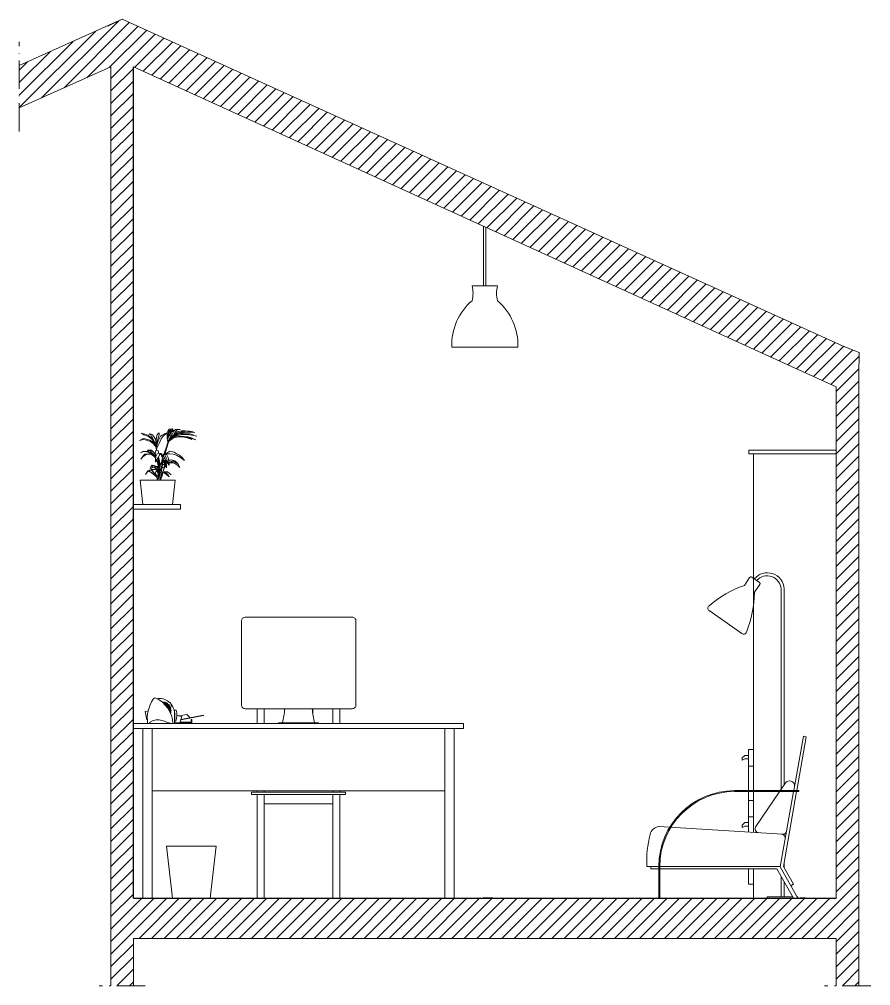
# Model space of a CAD drawing. Header units: inches. Extents: x 446 to 5946, y 570 to 2728.
# Drawn here: x 5139.6 to 5500.6, y 790.8 to 1200.5 of the extents above; entities that cross this region are included whole.
import ezdxf

# ---------------------------------------------------------------- set-up
doc = ezdxf.new("R2010")
doc.units = ezdxf.units.IN
doc.header["$MEASUREMENT"] = 0
doc.linetypes.add('ACAD_ISO10W100', pattern=[18, 12, -3, 0, -3])
for name, color, linetype, lineweight in [('ACCESSORI', 2, 'Continuous', 13), ('ARREDI', 8, 'Continuous', 18), ('CAMPITURE', 6, 'Continuous', 13), ('STRUTTURA', 7, 'Continuous', 20)]:
    doc.layers.add(name, color=color, linetype=linetype, lineweight=lineweight)

# ---------------------------------------------------------------- blocks, each defined once
blk = doc.blocks.new('p')
at = {"layer": 'ARREDI', "ltscale": 0.005}
for p, q in [((6719.8, 917.6), (6718.84, 917.43)), ((6718.84, 917.43), (6721.94, 899.88)), ((6719.8, 917.6), (6722.93, 899.88)), ((6725.62, 902.37), (6735.28, 888.17)), ((6721.29, 899.88), (6721.29, 899.56)), ((6742.24, 899.88), (6721.29, 899.88)), ((6742.24, 899.56), (6721.29, 899.56)), ((6722, 899.56), (6726.31, 875.18)), ((6722.99, 899.56), (6727.33, 875.01)), ((6726.62, 885.66), (6766.94, 888.18)), ((6727.33, 875.01), (6721.58, 864.78)), ((6726.31, 875.18), (6723.01, 869.32)), ((6728.47, 874.37), (6723.07, 864.78)), ((6727.3, 875.18), (6766.61, 875.18)), ((6728.47, 874.37), (6766.61, 874.37)), ((6766.61, 864.78), (6766.61, 875.18)), ((6766.94, 875.18), (6770.84, 875.18)), ((6766.94, 864.78), (6766.94, 875.18)), ((6766.94, 874.37), (6769.54, 874.37)), ((6769.54, 874.37), (6769.54, 875.18)), ((6723.01, 869.32), (6723.86, 868.84)), ((6721.58, 864.78), (6723.07, 864.78)), ((6766.61, 864.78), (6766.94, 864.78))]:
    blk.add_line(p, q, dxfattribs=at)
for centre, radius, start, end in [((6724.28, 901.46), 1.62, 34.2053, 180), ((6742.24, 875.18), 24.7, 0, 90), ((6742.24, 875.18), 24.38, 0, 90), ((6726.54, 886.95), 1.3, 190.0331, 273.5871), ((6727, 884.38), 1.3, 93.5871, 190.0331), ((6734.2, 887.43), 1.3, 273.5871, 34.2053), ((6766.47, 884.79), 3.43, 13.4155, 82.0782), ((6736.54, 877.01), 34.34, 356.9474, 14.4513)]:
    blk.add_arc(centre, radius, start, end, dxfattribs=at)

msp = doc.modelspace()

# ---------------------------------------------------------------- hatches: boundary and pattern name
at = {"layer": 'ACCESSORI'}
h = msp.add_hatch(dxfattribs=at)
h.set_pattern_fill('ANSI32', color=256, scale=0.05, angle=315, style=0)
h.set_pattern_definition([(0, (-9350.173, -8770.661), (1e-16, 0.47625), []), (0, (-9350.01426, -8770.81977), (1e-16, 0.47625), [])])
h.paths.add_polyline_path([(5200.08, 911.15, -0.552199), (5203.75, 906.37, 0.123652)])
at = {"layer": 'CAMPITURE'}
h = msp.add_hatch(dxfattribs=at)
h.set_pattern_fill('ANSI31', color=256, scale=30)
h.set_pattern_definition([(45, (-397.4454, 823.278), (-2.6516504, 2.6516504), [])])
h.paths.add_polyline_path([(5139.64, 1180.99), (5139.64, 1163.01), (5178.5, 1180.39), (5178.49, 790.84), (5188, 790.84), (5188, 810.84), (5485.99, 810.84), (5485.99, 790.84), (5495.6, 790.84), (5495.6, 1049.64), (5495.67, 1059.35), (5489, 1062.02), (5183.25, 1200.54)])
h.paths.add_polyline_path([(5188, 1180.38), (5485.99, 1044.7), (5485.99, 827.91), (5188, 827.91)], flags=16)

# ---------------------------------------------------------------- linework, layer by layer
for p, q in [((5208.35, 827.93), (5212.35, 827.93)), ((5340.35, 827.91), (5336.35, 827.91))]:
    msp.add_line(p, q)
at = {"ltscale": 0.005}
for p, q in [((5410.94, 827.91), (5410.49, 827.91)), ((5472.76, 827.91), (5470.71, 827.91))]:
    msp.add_line(p, q, dxfattribs=at)
at = {"layer": 'ACCESSORI'}
for p, q in [((5191.43, 1025.15), (5193.21, 1024.5)), ((5192.38, 1024.42), (5191.43, 1025.15)), ((5193.43, 1024.04), (5192.38, 1024.42)), ((5193.21, 1024.5), (5194.25, 1024.17)), ((5194.66, 1024.83), (5195.57, 1024.6)), ((5195.35, 1024.4), (5194.66, 1024.83)), ((5195.72, 1023.78), (5195.35, 1024.4)), ((5195.57, 1024.6), (5196.05, 1024.39)), ((5196.05, 1024.39), (5196.84, 1023.41)), ((5197.75, 1023.39), (5198.02, 1024.39)), ((5198.02, 1024.39), (5198.5, 1024.88)), ((5198.5, 1024.88), (5198.87, 1025.24)), ((5198.93, 1024.44), (5198.55, 1023.08)), ((5198.87, 1025.24), (5198.97, 1025.27)), ((5198.97, 1025.27), (5198.93, 1024.44)), ((5200.19, 1024.22), (5201.47, 1024.89)), ((5202.07, 1025.03), (5200.64, 1023.83)), ((5201.47, 1024.89), (5202.07, 1025.03)), ((5202.33, 1025.21), (5202.7, 1026.2)), ((5202.36, 1022.82), (5202.33, 1025.21)), ((5202.7, 1026.2), (5203.08, 1026.76)), ((5202.71, 1022.84), (5202.8, 1024.32)), ((5202.8, 1024.32), (5202.88, 1025.85)), ((5202.88, 1025.85), (5203.28, 1026.36)), ((5203.02, 1024.77), (5203.43, 1025.89)), ((5203.03, 1023.37), (5203.02, 1024.77)), ((5203.08, 1026.76), (5203.82, 1026.83)), ((5203.29, 1023.95), (5203.7, 1025.47)), ((5203.43, 1025.89), (5203.74, 1026.61)), ((5203.7, 1025.47), (5204.08, 1026.48)), ((5203.82, 1026.83), (5204.71, 1026.88)), ((5204.03, 1025.12), (5203.83, 1023.96)), ((5204.26, 1026.21), (5204.03, 1025.12)), ((5204.24, 1024.25), (5205.14, 1025.94)), ((5204.72, 1026.88), (5204.26, 1026.21)), ((5204.98, 1024.3), (5204.33, 1023.36)), ((5204.36, 1026.17), (5204.72, 1026.88)), ((5204.77, 1025.67), (5204.36, 1026.17)), ((5204.65, 1023.82), (5205.73, 1024.85)), ((5204.71, 1026.88), (5204.84, 1026.04)), ((5204.84, 1026.04), (5204.77, 1025.67)), ((5204.81, 1023.34), (5206.21, 1024.41)), ((5205.92, 1024.35), (5204.81, 1023.34)), ((5205.59, 1025.25), (5204.98, 1024.3)), ((5205.14, 1025.94), (5205.85, 1026.71)), ((5206.24, 1026.24), (5205.59, 1025.25)), ((5205.73, 1024.85), (5206.93, 1025.83)), ((5205.85, 1026.71), (5206.85, 1026.77)), ((5205.89, 1024.25), (5207.78, 1024.83)), ((5207.36, 1024.69), (5205.89, 1024.25)), ((5207.23, 1025.23), (5205.92, 1024.35)), ((5206.21, 1024.41), (5207.26, 1025.03)), ((5206.74, 1026.6), (5206.24, 1026.24)), ((5207.79, 1026.61), (5206.74, 1026.6)), ((5208.27, 1024.38), (5206.75, 1024.09)), ((5206.85, 1026.77), (5207.79, 1026.61)), ((5206.93, 1025.83), (5208.58, 1026.13)), ((5208.59, 1025.83), (5207.23, 1025.23)), ((5207.26, 1025.03), (5208.85, 1025.46)), ((5208.58, 1025.02), (5207.36, 1024.69)), ((5207.78, 1024.83), (5209.78, 1024.8)), ((5209.45, 1024.54), (5208.27, 1024.38)), ((5208.58, 1026.13), (5209.41, 1026.28)), ((5209.73, 1025.38), (5208.58, 1025.02)), ((5209.51, 1026.12), (5208.59, 1025.83)), ((5208.85, 1025.46), (5210.08, 1025.87)), ((5209.41, 1026.28), (5210.66, 1025.91)), ((5210.92, 1024.5), (5209.45, 1024.54)), ((5210.66, 1025.91), (5209.51, 1026.12)), ((5211.22, 1025.49), (5209.73, 1025.38)), ((5209.78, 1024.8), (5211.86, 1024.86)), ((5210.08, 1025.87), (5211.83, 1025.91)), ((5212.58, 1024.22), (5210.92, 1024.5)), ((5212.68, 1025.54), (5211.22, 1025.49)), ((5211.83, 1025.91), (5213.25, 1025.7)), ((5211.86, 1024.86), (5213.33, 1024.46)), ((5214.05, 1025.42), (5212.68, 1025.54)), ((5213.25, 1025.7), (5214.05, 1025.42)), ((5190.63, 1021.96), (5192.18, 1022.76)), ((5192.31, 1022.34), (5190.63, 1021.96)), ((5192.18, 1022.76), (5193.03, 1022.66)), ((5193.53, 1022.14), (5192.31, 1022.34)), ((5193.03, 1022.66), (5194.94, 1022.15)), ((5194.83, 1023.38), (5193.43, 1024.04)), ((5195.25, 1021.53), (5193.53, 1022.14)), ((5194.25, 1024.17), (5195.43, 1023.25)), ((5196.11, 1022.31), (5194.83, 1023.38)), ((5194.94, 1022.15), (5196.64, 1021.14)), ((5196.38, 1020.68), (5195.25, 1021.53)), ((5195.43, 1023.25), (5196, 1022.61)), ((5196.24, 1022.81), (5195.72, 1023.78)), ((5196, 1022.61), (5196.83, 1021.47)), ((5196.93, 1020.88), (5196.11, 1022.31)), ((5197.17, 1020.83), (5196.24, 1022.81)), ((5197.26, 1019.77), (5196.38, 1020.68)), ((5196.64, 1021.14), (5197.45, 1020.18)), ((5196.83, 1021.47), (5197.17, 1020.83)), ((5196.84, 1023.41), (5197.33, 1022.49)), ((5197.9, 1019.29), (5196.93, 1020.88)), ((5197.33, 1022.49), (5197.49, 1021.59)), ((5197.45, 1020.18), (5197.9, 1019.29)), ((5197.49, 1021.59), (5197.8, 1019.1)), ((5197.65, 1021.95), (5197.75, 1023.39)), ((5197.8, 1019.1), (5197.65, 1021.95)), ((5198.13, 1021.21), (5197.8, 1020.3)), ((5197.8, 1019.1), (5198.12, 1020.38)), ((5197.8, 1020.3), (5197.8, 1019.1)), ((5198.12, 1020.38), (5198.54, 1021.82)), ((5198.55, 1023.08), (5198.13, 1021.21)), ((5198.92, 1020.68), (5198.35, 1019.55)), ((5198.54, 1021.82), (5199.09, 1022.97)), ((5199.72, 1022.65), (5198.92, 1020.68)), ((5199.09, 1022.97), (5199.55, 1023.8)), ((5199.55, 1023.8), (5200.19, 1024.22)), ((5200.64, 1023.83), (5199.72, 1022.65)), ((5201.85, 1018.04), (5202.74, 1020.78)), ((5202, 1019.35), (5202.61, 1021.12)), ((5202.67, 1021.47), (5202.36, 1022.82)), ((5202.61, 1021.12), (5202.67, 1021.47)), ((5202.65, 1021.52), (5203.59, 1022.93)), ((5203.2, 1022.45), (5202.65, 1021.52)), ((5202.73, 1021.38), (5205.04, 1023.17)), ((5204.01, 1022.92), (5202.73, 1021.38)), ((5202.74, 1020.78), (5203.06, 1021.64)), ((5203.59, 1023.09), (5203.2, 1022.45)), ((5203.59, 1022.93), (5204.24, 1024.25)), ((5203.83, 1023.96), (5203.59, 1023.09)), ((5205.16, 1023.33), (5203.92, 1022.84)), ((5204.33, 1023.36), (5204.01, 1022.92)), ((5205.52, 1023.86), (5204.02, 1022.91)), ((5205.04, 1023.17), (5206.42, 1023.45)), ((5205.86, 1023.49), (5205.16, 1023.33)), ((5206.75, 1024.09), (5205.52, 1023.86)), ((5207.04, 1023.74), (5205.86, 1023.49)), ((5206.42, 1023.45), (5207.6, 1023.54)), ((5209, 1023.82), (5207.04, 1023.74)), ((5207.6, 1023.54), (5209.33, 1023.41)), ((5210.39, 1023.58), (5209, 1023.82)), ((5209.33, 1023.41), (5210.81, 1023.09)), ((5211.02, 1023.52), (5210.39, 1023.58)), ((5210.67, 1023.51), (5212.7, 1022.87)), ((5211.99, 1022.97), (5210.67, 1023.51)), ((5210.81, 1023.09), (5212.09, 1022.65)), ((5212.2, 1023.3), (5211.02, 1023.52)), ((5212.58, 1022.33), (5211.99, 1022.97)), ((5212.09, 1022.65), (5212.58, 1022.33)), ((5214.42, 1022.29), (5212.2, 1023.3)), ((5214.88, 1023.78), (5212.58, 1024.22)), ((5212.7, 1022.87), (5214.42, 1022.29)), ((5192.05, 1017.28), (5190.95, 1016.69)), ((5190.95, 1016.69), (5192.42, 1017.26)), ((5192.85, 1017.32), (5192.05, 1017.28)), ((5192.9, 1016.13), (5192.24, 1015.57)), ((5192.42, 1017.26), (5193.28, 1017.25)), ((5193.88, 1017.37), (5192.85, 1017.32)), ((5194.36, 1016.38), (5192.9, 1016.13)), ((5193.14, 1015.86), (5194.33, 1016.21)), ((5193.28, 1017.25), (5194.88, 1016.74)), ((5194.29, 1017.91), (5193.83, 1017.42)), ((5193.83, 1017.42), (5194.15, 1017.3)), ((5195.15, 1017), (5193.88, 1017.37)), ((5194.15, 1017.3), (5194.72, 1017.77)), ((5195.17, 1017.95), (5194.29, 1017.91)), ((5194.33, 1016.21), (5195.31, 1016.15)), ((5195.44, 1016.18), (5194.36, 1016.38)), ((5194.72, 1017.77), (5195.15, 1017.68)), ((5194.88, 1016.74), (5195.74, 1016.12)), ((5195.15, 1017.68), (5195.67, 1016.89)), ((5195.99, 1016.34), (5195.15, 1017)), ((5195.75, 1017.87), (5195.17, 1017.95)), ((5195.31, 1016.15), (5196.51, 1015.43)), ((5197.61, 1014.76), (5195.44, 1016.18)), ((5195.67, 1016.89), (5196.16, 1016.4)), ((5195.74, 1016.12), (5196.57, 1015.48)), ((5196.39, 1017.14), (5195.75, 1017.87)), ((5197.41, 1015.15), (5195.99, 1016.34)), ((5196.16, 1016.4), (5196.66, 1015.86)), ((5197.2, 1016.15), (5196.39, 1017.14)), ((5197.54, 1014.98), (5197.2, 1016.15)), ((5197.71, 1018.88), (5197.26, 1019.77)), ((5197.49, 1017.59), (5197.26, 1016.76)), ((5197.26, 1016.76), (5197.35, 1016.03)), ((5197.78, 1017.87), (5197.49, 1017.59)), ((5198.13, 1016.3), (5197.58, 1015.2)), ((5197.77, 1017.67), (5197.71, 1018.88)), ((5197.85, 1018.15), (5197.77, 1017.67)), ((5198.16, 1017.76), (5197.78, 1017.87)), ((5197.94, 1018.76), (5197.85, 1018.15)), ((5198.35, 1019.55), (5197.94, 1018.76)), ((5198.8, 1016.65), (5198.13, 1016.3)), ((5198.55, 1017.62), (5198.16, 1017.76)), ((5198.7, 1017.2), (5198.55, 1017.62)), ((5198.68, 1016.59), (5198.7, 1017.2)), ((5199.68, 1016.41), (5198.8, 1016.65)), ((5199.05, 1015.83), (5199.34, 1016.16)), ((5199.34, 1016.16), (5199.79, 1016.01)), ((5200.2, 1015.98), (5199.68, 1016.41)), ((5200.78, 1015.67), (5200.72, 1016.12)), ((5200.77, 1016.14), (5201.28, 1015.96)), ((5200.78, 1015.67), (5200.77, 1016.14)), ((5200.94, 1016.08), (5201.27, 1017.31)), ((5201.21, 1015.99), (5202.14, 1016.64)), ((5201.27, 1017.31), (5202, 1019.35)), ((5201.28, 1015.96), (5201.86, 1016.07)), ((5201.38, 1016.11), (5201.85, 1018.04)), ((5202.3, 1016.3), (5201.57, 1016.02)), ((5201.86, 1016.07), (5202.22, 1015.87)), ((5202.14, 1016.64), (5203.51, 1017.4)), ((5203.28, 1016.39), (5202.3, 1016.3)), ((5204.87, 1016.15), (5203.28, 1016.39)), ((5203.51, 1017.4), (5205.25, 1017.06)), ((5206.29, 1015.73), (5204.87, 1016.15)), ((5205.25, 1017.06), (5206.15, 1016.43)), ((5206.15, 1016.43), (5207.49, 1015.69)), ((5192.24, 1015.57), (5191.22, 1014.06)), ((5191.22, 1014.06), (5192.07, 1015.08)), ((5192.07, 1015.08), (5193.14, 1015.86)), ((5196.51, 1015.43), (5196.98, 1015.06)), ((5196.57, 1015.48), (5197.61, 1014.76)), ((5196.66, 1015.86), (5197.41, 1015.15)), ((5196.98, 1015.06), (5197.45, 1014.58)), ((5197.31, 1012.74), (5197.82, 1013.8)), ((5197.33, 1013.16), (5197.31, 1012.74)), ((5197.38, 1014.26), (5197.33, 1013.16)), ((5197.35, 1016.03), (5197.57, 1015.16)), ((5197.58, 1015.2), (5197.38, 1014.26)), ((5198.11, 1013.08), (5197.73, 1013.61)), ((5197.82, 1013.8), (5198.61, 1014.97)), ((5198.27, 1013.44), (5197.96, 1014.01)), ((5198.48, 1011.54), (5198.11, 1013.08)), ((5198.77, 1012.04), (5198.27, 1013.44)), ((5198.86, 1013.02), (5198.33, 1014.55)), ((5199.01, 1013.29), (5198.58, 1014.93)), ((5198.61, 1014.97), (5199.05, 1015.83)), ((5199.2, 1010.06), (5198.77, 1012.04)), ((5199.02, 1010.91), (5198.86, 1013.02)), ((5199.35, 1011.2), (5199.01, 1013.29)), ((5199.36, 1011.23), (5199.45, 1011.96)), ((5199.45, 1011.96), (5199.89, 1012.35)), ((5200.25, 1013.87), (5199.76, 1012.24)), ((5199.79, 1016.01), (5199.99, 1015.52)), ((5199.87, 1010.09), (5200.05, 1012.13)), ((5199.89, 1012.35), (5200.17, 1013.11)), ((5199.99, 1015.52), (5200.41, 1014.72)), ((5200.05, 1012.13), (5200.24, 1013.31)), ((5200.1, 1010.31), (5200.45, 1013.11)), ((5200.17, 1013.11), (5200.54, 1013.72)), ((5200.42, 1015.25), (5200.2, 1015.98)), ((5200.24, 1013.31), (5200.96, 1012.65)), ((5200.41, 1014.72), (5200.25, 1013.87)), ((5200.54, 1013.72), (5201.19, 1014.49)), ((5200.57, 1013.68), (5200.73, 1014.08)), ((5201.32, 1013.49), (5200.57, 1013.68)), ((5200.67, 1013.56), (5201.28, 1012.79)), ((5200.73, 1014.08), (5201.03, 1015.02)), ((5201.09, 1014.7), (5200.78, 1015.67)), ((5201.03, 1015.02), (5200.78, 1015.67)), ((5200.96, 1012.65), (5201.62, 1011.48)), ((5201.79, 1013.53), (5201.09, 1014.7)), ((5201.28, 1012.79), (5201.74, 1011.9)), ((5201.78, 1012.9), (5201.32, 1013.49)), ((5201.36, 1015.95), (5201.91, 1014.66)), ((5202.1, 1011.48), (5201.78, 1012.9)), ((5202.53, 1012.36), (5201.79, 1013.53)), ((5201.91, 1014.66), (5202.38, 1013.52)), ((5202.22, 1015.87), (5202.72, 1014.81)), ((5202.38, 1013.52), (5203.04, 1011.96)), ((5203.13, 1011.45), (5202.53, 1012.36)), ((5202.72, 1014.81), (5203.08, 1013.22)), ((5203.03, 1013.42), (5203.65, 1013.72)), ((5203.08, 1013.22), (5203.13, 1011.45)), ((5203.12, 1012.78), (5203.09, 1012.77)), ((5204.54, 1012.47), (5203.1, 1012.48)), ((5203.75, 1012.98), (5203.12, 1012.78)), ((5203.2, 1012.69), (5204.08, 1012.87)), ((5203.65, 1013.72), (5204.73, 1013.65)), ((5204.79, 1013.33), (5203.75, 1012.98)), ((5204.08, 1012.87), (5205.18, 1012.77)), ((5205.63, 1012.18), (5204.54, 1012.47)), ((5204.73, 1013.65), (5205.55, 1013.35)), ((5205.32, 1013.14), (5204.79, 1013.33)), ((5205.18, 1012.77), (5205.95, 1012.58)), ((5205.91, 1012.58), (5205.32, 1013.14)), ((5205.55, 1013.35), (5206.65, 1012.43)), ((5206.88, 1011.32), (5205.63, 1012.18)), ((5206.65, 1012.43), (5205.91, 1012.58)), ((5205.95, 1012.58), (5207, 1011.88)), ((5207.95, 1014.79), (5206.29, 1015.73)), ((5207.49, 1015.69), (5208.79, 1014.57)), ((5209.71, 1013.49), (5207.95, 1014.79)), ((5208.79, 1014.57), (5209.71, 1013.49)), ((5194.15, 1009.05), (5193.13, 1007.52)), ((5193.13, 1007.52), (5194.02, 1008.75)), ((5194.02, 1008.75), (5195.14, 1009.38)), ((5195.56, 1009.65), (5194.15, 1009.05)), ((5194.72, 1008.97), (5196.44, 1007.81)), ((5196.62, 1007.51), (5194.72, 1008.97)), ((5195.12, 1010.06), (5195.43, 1010.82)), ((5195.74, 1010.23), (5195.12, 1010.06)), ((5195.14, 1009.38), (5196.39, 1009.51)), ((5195.43, 1010.82), (5196.02, 1011.57)), ((5197.25, 1009.66), (5195.56, 1009.65)), ((5195.58, 1009.49), (5197.23, 1007.55)), ((5196.65, 1008.41), (5195.58, 1009.49)), ((5196.21, 1010.72), (5195.74, 1010.23)), ((5196.48, 1011.2), (5195.75, 1010.89)), ((5196.02, 1011.57), (5196.77, 1011.36)), ((5196.92, 1010.56), (5196.21, 1010.72)), ((5196.39, 1009.51), (5197.55, 1009.67)), ((5197.53, 1010.62), (5196.48, 1011.2)), ((5197.98, 1006.66), (5196.65, 1008.41)), ((5196.77, 1011.36), (5197.66, 1010.96)), ((5197.95, 1009.86), (5196.92, 1010.56)), ((5198.17, 1009.06), (5197.25, 1009.66)), ((5197.31, 1008.18), (5197.36, 1008.43)), ((5198.08, 1006.69), (5197.31, 1008.18)), ((5197.36, 1008.43), (5197.7, 1008.92)), ((5198.18, 1010.49), (5197.53, 1010.62)), ((5197.55, 1009.67), (5198.23, 1009.32)), ((5197.66, 1010.96), (5198.19, 1010.98)), ((5197.7, 1008.92), (5198.05, 1008.73)), ((5198.44, 1008.99), (5197.95, 1009.86)), ((5198.05, 1008.73), (5198.47, 1007.86)), ((5198.57, 1007.99), (5198.17, 1009.06)), ((5198.76, 1008.34), (5198.18, 1010.49)), ((5198.19, 1010.98), (5198.47, 1010.9)), ((5198.23, 1009.32), (5198.44, 1008.99)), ((5198.47, 1010.9), (5198.64, 1010.11)), ((5198.78, 1009.83), (5198.48, 1011.54)), ((5198.5, 1007.08), (5198.57, 1007.99)), ((5198.64, 1010.11), (5198.91, 1009.54)), ((5198.92, 1009.06), (5198.82, 1007.22)), ((5198.91, 1009.54), (5198.92, 1009.06)), ((5199.05, 1008.88), (5199.36, 1011.23)), ((5199.11, 1007.37), (5199.29, 1008.41)), ((5199.2, 1005.24), (5200.3, 1008.38)), ((5199.29, 1008.41), (5199.46, 1009.65)), ((5199.46, 1009.65), (5199.87, 1010.09)), ((5199.48, 1006.02), (5200.1, 1010.31)), ((5200.12, 1010.43), (5200.91, 1010.67)), ((5200.24, 1011.38), (5200.66, 1011.74)), ((5200.26, 1007.2), (5200.42, 1008.36)), ((5200.3, 1008.38), (5201.39, 1011.15)), ((5200.4, 1008.42), (5200.86, 1009.74)), ((5201.37, 1008.87), (5200.4, 1008.42)), ((5200.4, 1008.46), (5201.98, 1008.56)), ((5201.68, 1008.3), (5200.4, 1008.46)), ((5200.42, 1008.36), (5201.07, 1008.3)), ((5200.66, 1011.74), (5201.51, 1011.81)), ((5200.86, 1009.74), (5201.34, 1010.85)), ((5200.91, 1010.67), (5201.18, 1011.23)), ((5201.07, 1008.3), (5202.1, 1007.63)), ((5201.18, 1011.23), (5201.49, 1011.56)), ((5201.34, 1010.85), (5201.73, 1011.55)), ((5202.48, 1008.69), (5201.37, 1008.87)), ((5201.39, 1011.15), (5201.55, 1011.49)), ((5201.62, 1011.48), (5202.03, 1010.44)), ((5202.53, 1007.84), (5201.68, 1008.3)), ((5201.74, 1011.9), (5202.01, 1011.1)), ((5201.98, 1008.56), (5203, 1008.2)), ((5202.03, 1010.44), (5202.1, 1011.48)), ((5203.95, 1007.48), (5202.48, 1008.69)), ((5203, 1008.2), (5203.95, 1007.48)), ((5207.73, 1010.49), (5206.88, 1011.32)), ((5207, 1011.88), (5207.47, 1011.01)), ((5207.47, 1011.01), (5207.73, 1010.49)), ((5196.44, 1007.81), (5197.98, 1006.66)), ((5197.91, 1006.49), (5196.62, 1007.51)), ((5197.23, 1007.55), (5198.08, 1006.69)), ((5198.27, 1005.13), (5197.91, 1006.49)), ((5198.47, 1007.86), (5198.42, 1007.25)), ((5198.42, 1007.25), (5198.44, 1005.95)), ((5198.44, 1005.95), (5198.47, 1005.24)), ((5198.47, 1005.24), (5198.5, 1007.08)), ((5198.82, 1007.22), (5198.88, 1005.91)), ((5198.88, 1005.91), (5199.11, 1007.37)), ((5199.49, 1005.2), (5200.26, 1007.2)), ((5202.1, 1007.63), (5203.14, 1006.58)), ((5203.14, 1006.58), (5202.53, 1007.84)), ((5447.06, 960.53), (5449.28, 963.84)), ((5450.18, 964.02), (5453.41, 961.83)), ((5453.58, 960.93), (5451.33, 957.62)), ((5462.59, 873.98), (5462.59, 959.03)), ((5463.89, 959.06), (5463.89, 875.9)), ((5432.14, 949.84), (5446.01, 940.1)), ((5194.28, 907.37), (5192.98, 907.08)), ((5192.98, 907.08), (5193.76, 903.54)), ((5206.16, 907.58), (5205.3, 907.58)), ((5205.46, 901.93), (5205.46, 906.42)), ((5205.51, 903.04), (5205.51, 906.42)), ((5207.45, 905.19), (5210.64, 905.78)), ((5208.1, 903.65), (5217.75, 905.57)), ((5210.64, 905.78), (5212.09, 904.45)), ((5217.78, 905.43), (5217.75, 905.57)), ((5205.46, 901.93), (5194.05, 901.93)), ((5205.46, 903.04), (5205.94, 903.04)), ((5205.46, 902.34), (5210.24, 902.34)), ((5205.64, 901.93), (5205.64, 902.34)), ((5206.18, 901.93), (5205.64, 901.93)), ((5207.11, 902.08), (5206.18, 902.08)), ((5206.18, 902.08), (5206.18, 901.93)), ((5207.21, 901.93), (5207.11, 902.08)), ((5207.42, 901.93), (5207.21, 901.93)), ((5207.54, 902.34), (5207.42, 901.93)), ((5207.69, 902.34), (5208.5, 904.92)), ((5207.74, 902.51), (5212.83, 902.51)), ((5208.05, 903.5), (5217.78, 905.43)), ((5209.52, 902.34), (5212.83, 902.34)), ((5212.46, 902.51), (5212.46, 903.67)), ((5212.83, 903.67), (5212.46, 903.67)), ((5212.83, 902.34), (5212.83, 903.67)), ((5463.89, 855.15), (5463.89, 854.58)), ((5463.89, 843.13), (5463.89, 840.89)), ((5462.59, 828.56), (5462.59, 837.17)), ((5463.89, 834.86), (5463.89, 828.56))]:
    msp.add_line(p, q, dxfattribs=at)
at = {"layer": 'ACCESSORI', "transparency": 33554687}
for p, q in [((5202.08, 850.04), (5223.08, 850.04)), ((5202.08, 850.04), (5204.01, 832.85)), ((5223.08, 850.04), (5221.15, 832.85)), ((5204.01, 832.85), (5204.58, 827.8)), ((5221.15, 832.85), (5220.58, 827.8))]:
    msp.add_line(p, q, dxfattribs=at)
at = {"layer": 'ACCESSORI'}
for points in [[(5337, 1087.54), (5336.5, 1087.54), (5336.5, 1112.77)], [(5337, 1087.54), (5337.5, 1087.54), (5337.5, 1112.32)], [(5331.61, 1087.54), (5337, 1087.54)], [(5342.38, 1087.54), (5337, 1087.54)], [(5351, 1061.54), (5323, 1061.54)], [(5467.43, 828.56), (5456.74, 828.56), (5456.74, 827.91), (5467.8, 827.91)], [(5469.74, 827.91), (5469.74, 828.56), (5469.37, 828.56)]]:
    msp.add_lwpolyline(points, dxfattribs=at)
for points in [[(5190.86, 1005.13), (5205.68, 1005.13), (5204.57, 994.91), (5191.97, 994.91)], [(5266.44, 902.24), (5249.55, 902.24), (5249.55, 901.93), (5266.44, 901.93)]]:
    msp.add_lwpolyline(points, close=True, dxfattribs=at)
for points in [[(5463.89, 959.06, 0.687963), (5451.25, 963.29, 0.674458)], [(5462.59, 959.03, 0.678808), (5452.33, 962.56, 0.678808)]]:
    msp.add_lwpolyline(points, format="xyb", dxfattribs=at)
for points in [[(5280.79, 947.11), (5235.43, 947.11, 0.414214), (5233.86, 945.54), (5233.86, 909.85, 0.414214), (5235.43, 908.27), (5280.79, 908.27, 0.414214), (5282.37, 909.85), (5282.37, 945.54, 0.414214)], [(5263.83, 908.27), (5252.17, 908.27, -0.062381), (5251.14, 902.24), (5264.86, 902.24, -0.062381)]]:
    msp.add_lwpolyline(points, format="xyb", close=True, dxfattribs=at)
for centre, radius, start, end in [((5319.45, 1084.39), 12.56, 345.4453, 14.5547), ((5354.54, 1084.39), 12.56, 165.4453, 194.5547), ((5347.61, 1062.51), 24.63, 130.5068, 182.2392), ((5326.38, 1062.51), 24.63, 357.7608, 49.4932), ((5449.82, 963.48), 0.65, 55.7761, 146.1363), ((5461.52, 918.05), 44.88, 108.8013, 130.9561), ((5453.04, 961.29), 0.65, 325.7761, 55.7761), ((5400.75, 958.88), 50.6, 338.9972, 358.5722), ((5432.88, 950.9), 1.3, 126.9444, 234.9303), ((5446.75, 941.16), 1.3, 234.9303, 341.3904), ((5208.9, 904.03), 15, 146.185, 188.0638), ((5197.3, 911.74), 1.07, 90, 143.4743), ((5192.4, 901.45), 12.37, 2.2823, 66.6558), ((5199, 906.13), 6.47, 2.5418, 99.4454), ((5199.05, 906.13), 6.47, 90.2365, 99.4454), ((5200.41, 907.61), 3.56, 66.2606, 73.733), ((5200.41, 907.61), 3.56, 51.4113, 55.7128), ((5200.41, 907.61), 3.56, 40.3835, 43.8269), ((5200.41, 907.61), 3.56, 30.9412, 33.9687), ((5205.12, 910.13), 1.15, 172.8393, 253.0193), ((5200.41, 907.61), 3.56, 22.3595, 25.1505), ((5200.41, 907.61), 3.56, 14.2808, 16.9331), ((5200.41, 907.61), 3.56, 343.244, 345.8941), ((5200.41, 907.61), 3.56, 6.4843, 9.0625), ((5200.41, 907.61), 3.56, 351.1091, 353.6862), ((5200.41, 907.61), 3.56, 358.8075, 1.362), ((5199.05, 906.13), 6.47, 2.5418, 12.9304), ((5200.32, 905.58), 6.17, 335.6872, 18.917), ((5205.14, 894.09), 11.34, 72.7871, 83.4698)]:
    msp.add_arc(centre, radius, start, end, dxfattribs=at)
msp.add_spline([(5204.76, 901.94), (5203.75, 902.08), (5202.44, 902.42), (5201.13, 902.92), (5198.99, 903.5), (5196.45, 903.24), (5195.31, 902.64), (5194.77, 902.15), (5194.05, 901.93)], degree=3, dxfattribs=at)
at = {"layer": 'ARREDI'}
for p, q in [((5183.25, 1200.54), (5177.13, 1197.64)), ((5485.99, 1017.91), (5448.99, 1017.91)), ((5448.99, 1017.91), (5448.99, 1016.31)), ((5485.99, 1016.31), (5448.99, 1016.31)), ((5450.99, 1016.31), (5450.99, 873.54)), ((5485.99, 827.91), (5485.99, 1017.91)), ((5208, 994.91), (5188, 994.91)), ((5208, 992.91), (5188, 992.91)), ((5208, 992.91), (5208, 994.91)), ((5240.5, 908.27), (5240.5, 901.93)), ((5252.02, 908.27), (5252.02, 906.48)), ((5264.02, 908.27), (5264.02, 906.13)), ((5272.52, 908.27), (5272.52, 901.93)), ((5188, 901.93), (5328, 901.93)), ((5188, 901.93), (5188, 899.93)), ((5328, 899.93), (5328, 901.93)), ((5188, 899.93), (5328, 899.93)), ((5192, 899.93), (5192, 827.93)), ((5192, 899.93), (5232, 899.93)), ((5196, 827.93), (5196, 899.93)), ((5196, 873.43), (5196, 899.93)), ((5320, 827.91), (5320, 899.91)), ((5324, 899.93), (5324, 827.91)), ((5450.99, 890.91), (5448.77, 890.91)), ((5448.77, 890.91), (5448.77, 873.54)), ((5447.27, 888.46), (5446.14, 887.46)), ((5446.14, 886.46), (5446.14, 887.46)), ((5447.27, 886.98), (5446.14, 886.46)), ((5447.27, 888.46), (5448.77, 888.46)), ((5447.27, 886.98), (5448.77, 886.98)), ((5450.99, 883.91), (5448.77, 883.91)), ((5196, 873.43), (5320, 873.43)), ((5240.5, 872.91), (5238.05, 872.91)), ((5238.05, 871.91), (5238.05, 872.91)), ((5240.5, 873.43), (5240.5, 872.91)), ((5272.5, 872.91), (5243.5, 872.91)), ((5272.5, 872.91), (5243.5, 872.91)), ((5272.52, 873.43), (5272.52, 872.91)), ((5277.95, 872.91), (5275.5, 872.91)), ((5277.95, 871.91), (5277.95, 872.91)), ((5448.77, 873.12), (5448.77, 855.95)), ((5450.99, 873.12), (5450.99, 855.81)), ((5238.05, 871.91), (5240.5, 871.91)), ((5240.52, 871.91), (5240.52, 827.91)), ((5243.5, 871.91), (5272.5, 871.91)), ((5243.5, 871.91), (5272.5, 871.91)), ((5272.52, 871.91), (5272.52, 827.91)), ((5277.95, 871.91), (5275.5, 871.91)), ((5275.52, 827.91), (5275.52, 871.91)), ((5448.77, 869.41), (5450.99, 869.41)), ((5243.52, 867.91), (5272.52, 867.91)), ((5450.99, 862.41), (5448.77, 862.41)), ((5448.77, 862.41), (5450.99, 862.41)), ((5447.27, 859.96), (5446.14, 858.96)), ((5446.14, 857.96), (5446.14, 858.96)), ((5447.27, 858.48), (5446.14, 857.96)), ((5447.27, 859.96), (5448.77, 859.96)), ((5447.27, 858.48), (5448.77, 858.48)), ((5448.77, 840.37), (5448.77, 833.91)), ((5450.99, 840.37), (5450.99, 827.91)), ((5448.77, 833.91), (5450.99, 833.91)), ((5450.99, 827.91), (5485.99, 827.91))]:
    msp.add_line(p, q, dxfattribs=at)
for points in [[(5240.5, 901.93), (5240.5, 908.27)], [(5243.5, 908.27), (5243.5, 901.93)], [(5272.52, 901.93), (5272.52, 908.27)], [(5275.52, 908.27), (5275.52, 901.93)], [(5243.5, 873.43), (5243.5, 872.91), (5240.5, 872.91), (5240.5, 873.43)], [(5275.52, 873.43), (5275.52, 872.91), (5272.52, 872.91), (5272.52, 873.43)]]:
    msp.add_lwpolyline(points, dxfattribs=at)
for points in [[(5243.52, 827.91), (5240.52, 827.91), (5240.52, 871.91), (5243.52, 871.91)], [(5275.52, 827.91), (5272.52, 827.91), (5272.52, 871.91), (5275.52, 871.91)]]:
    msp.add_lwpolyline(points, close=True, dxfattribs=at)
at = {"layer": 'STRUTTURA', "linetype": 'ACAD_ISO10W100'}
for p, q in [((5139.64, 1153.01), (5139.64, 1190.99)), ((5193, 790.84), (5173.49, 790.84)), ((5500.6, 790.84), (5480.99, 790.84))]:
    msp.add_line(p, q, dxfattribs=at)
at = {"layer": 'STRUTTURA'}
for p, q in [((5178.49, 790.84), (5178.5, 1180.39)), ((5495.6, 1049.64), (5495.6, 790.84)), ((5188, 810.84), (5485.99, 810.84)), ((5188, 810.84), (5188, 790.84)), ((5485.99, 810.84), (5485.99, 790.84))]:
    msp.add_line(p, q, dxfattribs=at)
at = {"layer": 'STRUTTURA', "lineweight": -2}
for q in [(5188, 1180.38), (5485.99, 827.91)]:
    msp.add_line((5188, 827.91), q, dxfattribs=at)
at = {"layer": 'STRUTTURA'}
for points in [[(5183.25, 1200.54), (5139.64, 1180.99)], [(5183.25, 1200.54), (5489, 1062.02), (5495.67, 1059.35), (5495.6, 1049.64)], [(5139.64, 1163.01), (5178.5, 1180.39)], [(5485.99, 1044.7), (5188, 1180.38)], [(5485.99, 1044.7), (5485.99, 827.91)]]:
    msp.add_lwpolyline(points, dxfattribs=at)

# ---------------------------------------------------------------- block references
at = {"layer": 'ARREDI', "xscale": -1.3, "yscale": 1.3, "zscale": 1.3}
msp.add_blockref('p', (14207.8, -296.31), dxfattribs=at)

doc.saveas('drawing.dxf')
